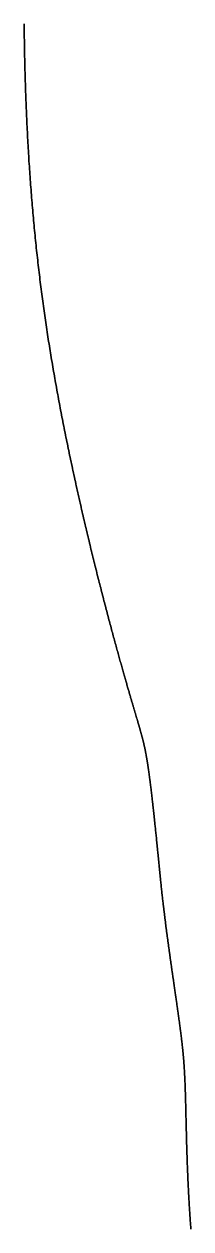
# Model space of a CAD drawing. Header units: inches. Extents: x 130170 to 284068, y 377793 to 804530.
# Drawn here: x 253683.7 to 253693.4, y 738060.6 to 738131.1 of the extents above; entities that cross this region are included whole.
import ezdxf

# ---------------------------------------------------------------- set-up
doc = ezdxf.new("R2010")
doc.units = ezdxf.units.IN
doc.header["$MEASUREMENT"] = 0
doc.layers.add('muni_il', color=7, linetype='Continuous')

msp = doc.modelspace()

# ---------------------------------------------------------------- linework, layer by layer
at = {"layer": 'muni_il'}
for points in [[(253683.668, 738131.155), (253683.67, 738130.996), (253683.672, 738130.836), (253683.674, 738130.676), (253683.676, 738130.516), (253683.679, 738130.356), (253683.681, 738130.196), (253683.684, 738130.036), (253683.687, 738129.876), (253683.69, 738129.716), (253683.693, 738129.556), (253683.696, 738129.397), (253683.699, 738129.237), (253683.703, 738129.077), (253683.707, 738128.918), (253683.711, 738128.758), (253683.714, 738128.599), (253683.719, 738128.439), (253683.723, 738128.28), (253683.727, 738128.121), (253683.732, 738127.962), (253683.737, 738127.803), (253683.742, 738127.644), (253683.747, 738127.485), (253683.752, 738127.326), (253683.757, 738127.168), (253683.763, 738127.01), (253683.768, 738126.851), (253683.774, 738126.693), (253683.78, 738126.535), (253683.786, 738126.377), (253683.793, 738126.22), (253683.799, 738126.062), (253683.806, 738125.905), (253683.812, 738125.748), (253683.819, 738125.591), (253683.827, 738125.434), (253683.834, 738125.278), (253683.841, 738125.121), (253683.849, 738124.965), (253683.857, 738124.809), (253683.865, 738124.653), (253683.873, 738124.498), (253683.881, 738124.342), (253683.889, 738124.187), (253683.898, 738124.033), (253683.907, 738123.878), (253683.916, 738123.723), (253683.925, 738123.569), (253683.934, 738123.415), (253683.944, 738123.261), (253683.953, 738123.108), (253683.963, 738122.955), (253683.973, 738122.802), (253683.983, 738122.649), (253683.993, 738122.496), (253684.004, 738122.344), (253684.015, 738122.192), (253684.025, 738122.04), (253684.036, 738121.888), (253684.047, 738121.737), (253684.059, 738121.586), (253684.07, 738121.435), (253684.082, 738121.285), (253684.094, 738121.135), (253684.106, 738120.985), (253684.118, 738120.835), (253684.13, 738120.685), (253684.143, 738120.536), (253684.155, 738120.387), (253684.168, 738120.238), (253684.181, 738120.09), (253684.194, 738119.942), (253684.208, 738119.794), (253684.221, 738119.646), (253684.235, 738119.499), (253684.249, 738119.352), (253684.263, 738119.205), (253684.277, 738119.058), (253684.291, 738118.912), (253684.306, 738118.766), (253684.32, 738118.62), (253684.335, 738118.475), (253684.35, 738118.329), (253684.365, 738118.184), (253684.381, 738118.039), (253684.396, 738117.895), (253684.412, 738117.751), (253684.428, 738117.606), (253684.444, 738117.463), (253684.46, 738117.319), (253684.476, 738117.176), (253684.493, 738117.033), (253684.509, 738116.89), (253684.526, 738116.747), (253684.543, 738116.605), (253684.56, 738116.463), (253684.577, 738116.321), (253684.595, 738116.179), (253684.612, 738116.038), (253684.63, 738115.897), (253684.648, 738115.756), (253684.666, 738115.615), (253684.684, 738115.474), (253684.703, 738115.334), (253684.721, 738115.194), (253684.74, 738115.054), (253684.759, 738114.914), (253684.778, 738114.775), (253684.797, 738114.636), (253684.816, 738114.497), (253684.835, 738114.358), (253684.855, 738114.219), (253684.875, 738114.08), (253684.895, 738113.942), (253684.915, 738113.804), (253684.935, 738113.666), (253684.955, 738113.528), (253684.976, 738113.391), (253684.996, 738113.253), (253685.017, 738113.116), (253685.038, 738112.979), (253685.059, 738112.842), (253685.08, 738112.705), (253685.102, 738112.569), (253685.123, 738112.432), (253685.145, 738112.296), (253685.167, 738112.16), (253685.189, 738112.024), (253685.211, 738111.888), (253685.233, 738111.753), (253685.255, 738111.617), (253685.277, 738111.482), (253685.3, 738111.346), (253685.323, 738111.211), (253685.346, 738111.076), (253685.369, 738110.942), (253685.392, 738110.807), (253685.415, 738110.672), (253685.439, 738110.538), (253685.462, 738110.404), (253685.486, 738110.27), (253685.509, 738110.136), (253685.533, 738110.002), (253685.557, 738109.868), (253685.582, 738109.734), (253685.606, 738109.601), (253685.63, 738109.467), (253685.655, 738109.334), (253685.679, 738109.201), (253685.704, 738109.068), (253685.729, 738108.935), (253685.754, 738108.802), (253685.779, 738108.67), (253685.804, 738108.537), (253685.829, 738108.405), (253685.855, 738108.272), (253685.88, 738108.14), (253685.906, 738108.008), (253685.932, 738107.876), (253685.958, 738107.744), (253685.984, 738107.613), (253686.01, 738107.481), (253686.036, 738107.35), (253686.062, 738107.218), (253686.089, 738107.087), (253686.115, 738106.956), (253686.142, 738106.825), (253686.168, 738106.694), (253686.195, 738106.564), (253686.222, 738106.433), (253686.249, 738106.303), (253686.276, 738106.172), (253686.303, 738106.042), (253686.33, 738105.912), (253686.357, 738105.783), (253686.385, 738105.653), (253686.412, 738105.524), (253686.44, 738105.394), (253686.467, 738105.265), (253686.495, 738105.136), (253686.523, 738105.007), (253686.55, 738104.879), (253686.578, 738104.75), (253686.606, 738104.622), (253686.634, 738104.494), (253686.662, 738104.366), (253686.69, 738104.239), (253686.718, 738104.111), (253686.747, 738103.984), (253686.775, 738103.857), (253686.803, 738103.73), (253686.832, 738103.603), (253686.86, 738103.477), (253686.888, 738103.351), (253686.917, 738103.225), (253686.945, 738103.1), (253686.974, 738102.974), (253687.002, 738102.849), (253687.031, 738102.724), (253687.06, 738102.6), (253687.088, 738102.475), (253687.117, 738102.351), (253687.146, 738102.227), (253687.175, 738102.104), (253687.203, 738101.981), (253687.232, 738101.858), (253687.261, 738101.736), (253687.29, 738101.614), (253687.318, 738101.492), (253687.347, 738101.37), (253687.376, 738101.249), (253687.405, 738101.128), (253687.434, 738101.008), (253687.462, 738100.888), (253687.491, 738100.768), (253687.52, 738100.649), (253687.548, 738100.53), (253687.577, 738100.411), (253687.606, 738100.293), (253687.634, 738100.176), (253687.663, 738100.058), (253687.692, 738099.941), (253687.72, 738099.825), (253687.749, 738099.709), (253687.777, 738099.594), (253687.806, 738099.478), (253687.834, 738099.364), (253687.863, 738099.25), (253687.891, 738099.136), (253687.919, 738099.023), (253687.947, 738098.91), (253687.976, 738098.798), (253688.004, 738098.687), (253688.032, 738098.576), (253688.06, 738098.465), (253688.088, 738098.355), (253688.115, 738098.246), (253688.143, 738098.137), (253688.171, 738098.028), (253688.198, 738097.921), (253688.226, 738097.813), (253688.253, 738097.707), (253688.281, 738097.601), (253688.308, 738097.495), (253688.335, 738097.391), (253688.362, 738097.286), (253688.389, 738097.183), (253688.416, 738097.08), (253688.442, 738096.978), (253688.469, 738096.876), (253688.495, 738096.775), (253688.522, 738096.674), (253688.548, 738096.575), (253688.574, 738096.476), (253688.6, 738096.377), (253688.626, 738096.28), (253688.652, 738096.182), (253688.677, 738096.086), (253688.703, 738095.991), (253688.728, 738095.896), (253688.753, 738095.801), (253688.779, 738095.708), (253688.804, 738095.615), (253688.828, 738095.523), (253688.853, 738095.431), (253688.878, 738095.341), (253688.902, 738095.251), (253688.926, 738095.162), (253688.95, 738095.073), (253688.974, 738094.986), (253688.998, 738094.899), (253689.021, 738094.813), (253689.045, 738094.727), (253689.068, 738094.642), (253689.091, 738094.558), (253689.114, 738094.475), (253689.137, 738094.393), (253689.159, 738094.311), (253689.182, 738094.23), (253689.204, 738094.15), (253689.226, 738094.071), (253689.248, 738093.993), (253689.27, 738093.915), (253689.291, 738093.838), (253689.312, 738093.762), (253689.333, 738093.686), (253689.355, 738093.612), (253689.375, 738093.538), (253689.396, 738093.465), (253689.416, 738093.392), (253689.437, 738093.321), (253689.457, 738093.25), (253689.476, 738093.18), (253689.496, 738093.111), (253689.515, 738093.043), (253689.535, 738092.975), (253689.554, 738092.908), (253689.573, 738092.842), (253689.591, 738092.777), (253689.61, 738092.712), (253689.628, 738092.648), (253689.646, 738092.585), (253689.664, 738092.523), (253689.682, 738092.462), (253689.7, 738092.401), (253689.717, 738092.341), (253689.734, 738092.282), (253689.751, 738092.223), (253689.768, 738092.165), (253689.784, 738092.108), (253689.801, 738092.052), (253689.817, 738091.997), (253689.833, 738091.942), (253689.849, 738091.888), (253689.864, 738091.834), (253689.88, 738091.782), (253689.895, 738091.729), (253689.91, 738091.678), (253689.925, 738091.628), (253689.939, 738091.578), (253689.954, 738091.528), (253689.968, 738091.48), (253689.982, 738091.432), (253689.996, 738091.385), (253690.01, 738091.338), (253690.023, 738091.292), (253690.037, 738091.247), (253690.05, 738091.202), (253690.063, 738091.158), (253690.076, 738091.115), (253690.088, 738091.072), (253690.101, 738091.03), (253690.113, 738090.989), (253690.125, 738090.947), (253690.137, 738090.907), (253690.149, 738090.867), (253690.16, 738090.828), (253690.172, 738090.79), (253690.183, 738090.751), (253690.194, 738090.714), (253690.205, 738090.677), (253690.216, 738090.64), (253690.226, 738090.604), (253690.237, 738090.569), (253690.247, 738090.534), (253690.257, 738090.5), (253690.267, 738090.466), (253690.277, 738090.432), (253690.287, 738090.399), (253690.296, 738090.367), (253690.306, 738090.335), (253690.315, 738090.303), (253690.324, 738090.272), (253690.333, 738090.241), (253690.342, 738090.211), (253690.351, 738090.181), (253690.359, 738090.152), (253690.368, 738090.123), (253690.376, 738090.094), (253690.384, 738090.066), (253690.392, 738090.038), (253690.4, 738090.011), (253690.408, 738089.983), (253690.416, 738089.957), (253690.423, 738089.93), (253690.431, 738089.904), (253690.438, 738089.878), (253690.445, 738089.853), (253690.453, 738089.828), (253690.46, 738089.803), (253690.467, 738089.778), (253690.473, 738089.754), (253690.48, 738089.73), (253690.487, 738089.706), (253690.493, 738089.683), (253690.5, 738089.66), (253690.506, 738089.637), (253690.512, 738089.614), (253690.518, 738089.592), (253690.524, 738089.57), (253690.53, 738089.548), (253690.536, 738089.526), (253690.542, 738089.504), (253690.548, 738089.483), (253690.554, 738089.462), (253690.559, 738089.441), (253690.565, 738089.42), (253690.57, 738089.399), (253690.575, 738089.379), (253690.581, 738089.359), (253690.586, 738089.339), (253690.591, 738089.319), (253690.596, 738089.299), (253690.601, 738089.279), (253690.606, 738089.26), (253690.611, 738089.24), (253690.616, 738089.221), (253690.621, 738089.201), (253690.626, 738089.182), (253690.63, 738089.163), (253690.635, 738089.144), (253690.639, 738089.125), (253690.644, 738089.107), (253690.649, 738089.088), (253690.653, 738089.069), (253690.657, 738089.051), (253690.662, 738089.032), (253690.666, 738089.014), (253690.67, 738088.995), (253690.675, 738088.977), (253690.679, 738088.958), (253690.683, 738088.94), (253690.687, 738088.922), (253690.691, 738088.904), (253690.695, 738088.885), (253690.699, 738088.867), (253690.704, 738088.849), (253690.707, 738088.83), (253690.711, 738088.812), (253690.715, 738088.794), (253690.719, 738088.776), (253690.723, 738088.757), (253690.727, 738088.739), (253690.731, 738088.721), (253690.735, 738088.702), (253690.739, 738088.684), (253690.742, 738088.666), (253690.746, 738088.647), (253690.75, 738088.629), (253690.754, 738088.61), (253690.757, 738088.591), (253690.761, 738088.573), (253690.765, 738088.554), (253690.768, 738088.535), (253690.772, 738088.516), (253690.776, 738088.497), (253690.779, 738088.478), (253690.783, 738088.459), (253690.787, 738088.44), (253690.79, 738088.421), (253690.794, 738088.401), (253690.798, 738088.382), (253690.801, 738088.362), (253690.805, 738088.342), (253690.808, 738088.323), (253690.812, 738088.303), (253690.815, 738088.283), (253690.819, 738088.262), (253690.823, 738088.242), (253690.826, 738088.222), (253690.83, 738088.201), (253690.833, 738088.18), (253690.837, 738088.159), (253690.841, 738088.139), (253690.844, 738088.117), (253690.848, 738088.096), (253690.851, 738088.075), (253690.855, 738088.053), (253690.858, 738088.031), (253690.862, 738088.009), (253690.866, 738087.987), (253690.869, 738087.965), (253690.873, 738087.942), (253690.876, 738087.92), (253690.88, 738087.897), (253690.884, 738087.874), (253690.887, 738087.851), (253690.891, 738087.827), (253690.895, 738087.804), (253690.898, 738087.78), (253690.902, 738087.756), (253690.906, 738087.731), (253690.909, 738087.707), (253690.913, 738087.682), (253690.917, 738087.657), (253690.921, 738087.632), (253690.924, 738087.607), (253690.928, 738087.581), (253690.932, 738087.555), (253690.936, 738087.529), (253690.939, 738087.502), (253690.943, 738087.476), (253690.947, 738087.449), (253690.951, 738087.421), (253690.955, 738087.394), (253690.959, 738087.366), (253690.963, 738087.338), (253690.967, 738087.31), (253690.971, 738087.281), (253690.975, 738087.252), (253690.979, 738087.223), (253690.982, 738087.193), (253690.987, 738087.163), (253690.991, 738087.133), (253690.995, 738087.103), (253690.999, 738087.072), (253691.003, 738087.04), (253691.007, 738087.009), (253691.011, 738086.977), (253691.015, 738086.945), (253691.02, 738086.912), (253691.024, 738086.879), (253691.028, 738086.846), (253691.033, 738086.812), (253691.037, 738086.778), (253691.041, 738086.743), (253691.046, 738086.708), (253691.05, 738086.673), (253691.054, 738086.637), (253691.059, 738086.601), (253691.064, 738086.564), (253691.068, 738086.527), (253691.073, 738086.49), (253691.077, 738086.452), (253691.082, 738086.413), (253691.087, 738086.374), (253691.092, 738086.335), (253691.096, 738086.295), (253691.101, 738086.255), (253691.106, 738086.214), (253691.111, 738086.173), (253691.116, 738086.131), (253691.121, 738086.088), (253691.126, 738086.045), (253691.131, 738086.002), (253691.136, 738085.958), (253691.141, 738085.913), (253691.147, 738085.868), (253691.152, 738085.822), (253691.157, 738085.775), (253691.162, 738085.728), (253691.168, 738085.68), (253691.173, 738085.632), (253691.179, 738085.583), (253691.185, 738085.533), (253691.19, 738085.483), (253691.196, 738085.432), (253691.202, 738085.38), (253691.208, 738085.327), (253691.214, 738085.274), (253691.22, 738085.219), (253691.226, 738085.164), (253691.232, 738085.109), (253691.238, 738085.052), (253691.244, 738084.994), (253691.251, 738084.936), (253691.257, 738084.876), (253691.264, 738084.816), (253691.27, 738084.755), (253691.277, 738084.693), (253691.284, 738084.629), (253691.29, 738084.565), (253691.297, 738084.499), (253691.304, 738084.433), (253691.312, 738084.365), (253691.319, 738084.296), (253691.326, 738084.226), (253691.334, 738084.154), (253691.341, 738084.081), (253691.349, 738084.007), (253691.357, 738083.931), (253691.365, 738083.854), (253691.373, 738083.775), (253691.381, 738083.695), (253691.39, 738083.612), (253691.398, 738083.529), (253691.407, 738083.443), (253691.416, 738083.355), (253691.425, 738083.266), (253691.434, 738083.174), (253691.444, 738083.08), (253691.454, 738082.984), (253691.464, 738082.885), (253691.474, 738082.784), (253691.484, 738082.68), (253691.617, 738081.275), (253691.636, 738081.103), (253691.645, 738081.02), (253691.654, 738080.938), (253691.662, 738080.858), (253691.671, 738080.779), (253691.679, 738080.701), (253691.688, 738080.625), (253691.696, 738080.55), (253691.704, 738080.476), (253691.712, 738080.403), (253691.72, 738080.331), (253691.728, 738080.26), (253691.736, 738080.19), (253691.744, 738080.121), (253691.752, 738080.052), (253691.76, 738079.984), (253691.767, 738079.917), (253691.775, 738079.851), (253691.782, 738079.785), (253691.79, 738079.72), (253691.798, 738079.656), (253691.805, 738079.591), (253691.813, 738079.528), (253691.82, 738079.464), (253691.827, 738079.402), (253691.835, 738079.339), (253691.842, 738079.277), (253691.85, 738079.215), (253691.857, 738079.153), (253691.865, 738079.092), (253691.872, 738079.031), (253691.88, 738078.97), (253691.887, 738078.91), (253691.895, 738078.849), (253691.902, 738078.789), (253691.91, 738078.729), (253691.917, 738078.669), (253691.925, 738078.61), (253691.932, 738078.55), (253691.94, 738078.491), (253691.947, 738078.432), (253691.955, 738078.373), (253691.962, 738078.314), (253691.97, 738078.255), (253691.978, 738078.196), (253691.985, 738078.137), (253691.993, 738078.079), (253692, 738078.021), (253692.008, 738077.962), (253692.016, 738077.904), (253692.023, 738077.846), (253692.031, 738077.788), (253692.039, 738077.73), (253692.046, 738077.673), (253692.054, 738077.615), (253692.062, 738077.558), (253692.07, 738077.501), (253692.077, 738077.443), (253692.085, 738077.386), (253692.093, 738077.33), (253692.1, 738077.273), (253692.108, 738077.216), (253692.116, 738077.16), (253692.123, 738077.103), (253692.131, 738077.047), (253692.139, 738076.991), (253692.147, 738076.935), (253692.154, 738076.88), (253692.162, 738076.824), (253692.17, 738076.769), (253692.177, 738076.714), (253692.185, 738076.659), (253692.193, 738076.604), (253692.2, 738076.55), (253692.208, 738076.495), (253692.215, 738076.441), (253692.223, 738076.387), (253692.23, 738076.333), (253692.238, 738076.28), (253692.246, 738076.226), (253692.253, 738076.173), (253692.26, 738076.12), (253692.268, 738076.067), (253692.275, 738076.015), (253692.283, 738075.962), (253692.29, 738075.91), (253692.298, 738075.858), (253692.305, 738075.807), (253692.312, 738075.755), (253692.32, 738075.704), (253692.327, 738075.653), (253692.334, 738075.602), (253692.341, 738075.552), (253692.349, 738075.502), (253692.356, 738075.452), (253692.363, 738075.402), (253692.37, 738075.352), (253692.377, 738075.303), (253692.384, 738075.254), (253692.391, 738075.205), (253692.398, 738075.156), (253692.405, 738075.108), (253692.412, 738075.06), (253692.419, 738075.012), (253692.426, 738074.964), (253692.433, 738074.917), (253692.439, 738074.87), (253692.446, 738074.823), (253692.453, 738074.776), (253692.46, 738074.73), (253692.466, 738074.684), (253692.473, 738074.637), (253692.479, 738074.592), (253692.486, 738074.546), (253692.492, 738074.501), (253692.499, 738074.456), (253692.505, 738074.412), (253692.512, 738074.367), (253692.518, 738074.323), (253692.525, 738074.279), (253692.531, 738074.235), (253692.537, 738074.192), (253692.543, 738074.148), (253692.55, 738074.105), (253692.556, 738074.062), (253692.562, 738074.02), (253692.568, 738073.977), (253692.574, 738073.935), (253692.58, 738073.894), (253692.586, 738073.852), (253692.592, 738073.811), (253692.598, 738073.769), (253692.604, 738073.729), (253692.609, 738073.688), (253692.615, 738073.647), (253692.621, 738073.607), (253692.627, 738073.567), (253692.632, 738073.528), (253692.638, 738073.488), (253692.643, 738073.449), (253692.649, 738073.41), (253692.654, 738073.371), (253692.66, 738073.332), (253692.665, 738073.294), (253692.671, 738073.256), (253692.676, 738073.218), (253692.681, 738073.18), (253692.686, 738073.142), (253692.692, 738073.105), (253692.697, 738073.068), (253692.702, 738073.031), (253692.707, 738072.995), (253692.712, 738072.958), (253692.717, 738072.922), (253692.722, 738072.886), (253692.727, 738072.85), (253692.732, 738072.814), (253692.737, 738072.779), (253692.742, 738072.744), (253692.746, 738072.709), (253692.751, 738072.674), (253692.756, 738072.639), (253692.76, 738072.605), (253692.765, 738072.571), (253692.769, 738072.537), (253692.774, 738072.503), (253692.778, 738072.469), (253692.783, 738072.436), (253692.787, 738072.403), (253692.792, 738072.37), (253692.796, 738072.337), (253692.8, 738072.304), (253692.805, 738072.271), (253692.809, 738072.239), (253692.813, 738072.207), (253692.817, 738072.175), (253692.821, 738072.143), (253692.825, 738072.111), (253692.829, 738072.08), (253692.833, 738072.048), (253692.837, 738072.017), (253692.841, 738071.986), (253692.845, 738071.955), (253692.849, 738071.924), (253692.852, 738071.894), (253692.856, 738071.863), (253692.86, 738071.833), (253692.864, 738071.803), (253692.867, 738071.773), (253692.871, 738071.743), (253692.874, 738071.713), (253692.878, 738071.683), (253692.881, 738071.654), (253692.885, 738071.625), (253692.888, 738071.595), (253692.891, 738071.566), (253692.895, 738071.537), (253692.898, 738071.508), (253692.901, 738071.479), (253692.905, 738071.451), (253692.908, 738071.422), (253692.911, 738071.393), (253692.914, 738071.365), (253692.917, 738071.337), (253692.92, 738071.308), (253692.923, 738071.28), (253692.926, 738071.252), (253692.929, 738071.224), (253692.932, 738071.196), (253692.935, 738071.169), (253692.938, 738071.141), (253692.941, 738071.113), (253692.943, 738071.086), (253692.946, 738071.058), (253692.949, 738071.031), (253692.951, 738071.003), (253692.954, 738070.976), (253692.957, 738070.948), (253692.959, 738070.921), (253692.962, 738070.894), (253692.964, 738070.867), (253692.967, 738070.84), (253692.969, 738070.813), (253692.972, 738070.785), (253692.974, 738070.758), (253692.977, 738070.731), (253692.979, 738070.704), (253692.981, 738070.677), (253692.984, 738070.65), (253692.986, 738070.624), (253692.988, 738070.597), (253692.99, 738070.57), (253692.993, 738070.543), (253692.995, 738070.516), (253692.997, 738070.489), (253692.999, 738070.462), (253693.001, 738070.435), (253693.003, 738070.408), (253693.005, 738070.381), (253693.007, 738070.354), (253693.009, 738070.328), (253693.011, 738070.3), (253693.013, 738070.274), (253693.015, 738070.247), (253693.017, 738070.219), (253693.019, 738070.192), (253693.021, 738070.165), (253693.022, 738070.138), (253693.024, 738070.111), (253693.026, 738070.084), (253693.028, 738070.057), (253693.03, 738070.029), (253693.031, 738070.002), (253693.033, 738069.975), (253693.035, 738069.947), (253693.036, 738069.92), (253693.038, 738069.892), (253693.04, 738069.864), (253693.041, 738069.837), (253693.043, 738069.809), (253693.044, 738069.781), (253693.046, 738069.753), (253693.047, 738069.725), (253693.049, 738069.697), (253693.05, 738069.669), (253693.052, 738069.641), (253693.053, 738069.613), (253693.055, 738069.585), (253693.056, 738069.556), (253693.058, 738069.528), (253693.059, 738069.499), (253693.06, 738069.47), (253693.062, 738069.442), (253693.063, 738069.413), (253693.064, 738069.384), (253693.066, 738069.355), (253693.067, 738069.326), (253693.068, 738069.297), (253693.07, 738069.267), (253693.071, 738069.238), (253693.072, 738069.208), (253693.073, 738069.179), (253693.074, 738069.149), (253693.076, 738069.119), (253693.077, 738069.089), (253693.078, 738069.059), (253693.079, 738069.029), (253693.08, 738068.998), (253693.082, 738068.968), (253693.083, 738068.937), (253693.084, 738068.907), (253693.085, 738068.876), (253693.086, 738068.845), (253693.087, 738068.814), (253693.088, 738068.783), (253693.089, 738068.751), (253693.09, 738068.72), (253693.091, 738068.688), (253693.092, 738068.657), (253693.093, 738068.625), (253693.094, 738068.593), (253693.095, 738068.561), (253693.096, 738068.529), (253693.097, 738068.496), (253693.098, 738068.464), (253693.099, 738068.431), (253693.1, 738068.398), (253693.101, 738068.365), (253693.102, 738068.332), (253693.103, 738068.299), (253693.104, 738068.265), (253693.105, 738068.231), (253693.106, 738068.198), (253693.107, 738068.164), (253693.108, 738068.13), (253693.109, 738068.096), (253693.109, 738068.061), (253693.11, 738068.027), (253693.111, 738067.992), (253693.112, 738067.957), (253693.113, 738067.922), (253693.114, 738067.887), (253693.115, 738067.851), (253693.116, 738067.816), (253693.116, 738067.78), (253693.117, 738067.744), (253693.118, 738067.708), (253693.119, 738067.672), (253693.12, 738067.635), (253693.121, 738067.598), (253693.122, 738067.561), (253693.123, 738067.524), (253693.124, 738067.487), (253693.124, 738067.45), (253693.125, 738067.412), (253693.126, 738067.374), (253693.127, 738067.336), (253693.128, 738067.298), (253693.129, 738067.26), (253693.13, 738067.221), (253693.13, 738067.182), (253693.131, 738067.143), (253693.132, 738067.104), (253693.133, 738067.065), (253693.134, 738067.025), (253693.135, 738066.985), (253693.136, 738066.945), (253693.137, 738066.905), (253693.138, 738066.864), (253693.139, 738066.823), (253693.14, 738066.782), (253693.141, 738066.741), (253693.142, 738066.7), (253693.143, 738066.658), (253693.144, 738066.616), (253693.144, 738066.574), (253693.145, 738066.532), (253693.146, 738066.489), (253693.147, 738066.446), (253693.148, 738066.403), (253693.15, 738066.36), (253693.151, 738066.316), (253693.152, 738066.272), (253693.153, 738066.228), (253693.154, 738066.183), (253693.155, 738066.139), (253693.156, 738066.094), (253693.157, 738066.048), (253693.158, 738066.003), (253693.16, 738065.957), (253693.161, 738065.911), (253693.162, 738065.865), (253693.163, 738065.818), (253693.164, 738065.771), (253693.166, 738065.724), (253693.167, 738065.677), (253693.168, 738065.629), (253693.17, 738065.581), (253693.171, 738065.532), (253693.172, 738065.484), (253693.174, 738065.435), (253693.175, 738065.385), (253693.177, 738065.336), (253693.178, 738065.286), (253693.18, 738065.236), (253693.181, 738065.185), (253693.183, 738065.134), (253693.185, 738065.083), (253693.186, 738065.031), (253693.188, 738064.979), (253693.19, 738064.927), (253693.191, 738064.875), (253693.193, 738064.822), (253693.195, 738064.769), (253693.197, 738064.715), (253693.199, 738064.661), (253693.201, 738064.607), (253693.202, 738064.552), (253693.204, 738064.497), (253693.207, 738064.442), (253693.209, 738064.386), (253693.211, 738064.33), (253693.213, 738064.273), (253693.215, 738064.217), (253693.217, 738064.159), (253693.22, 738064.102), (253693.222, 738064.044), (253693.224, 738063.985), (253693.227, 738063.927), (253693.229, 738063.867), (253693.232, 738063.808), (253693.234, 738063.748), (253693.237, 738063.688), (253693.24, 738063.627), (253693.242, 738063.566), (253693.245, 738063.504), (253693.248, 738063.442), (253693.251, 738063.38), (253693.254, 738063.317), (253693.257, 738063.254), (253693.26, 738063.19), (253693.263, 738063.126), (253693.266, 738063.062), (253693.269, 738062.997), (253693.273, 738062.932), (253693.276, 738062.866), (253693.279, 738062.8), (253693.283, 738062.733), (253693.287, 738062.666), (253693.29, 738062.598), (253693.294, 738062.531), (253693.298, 738062.462), (253693.301, 738062.393), (253693.305, 738062.324), (253693.309, 738062.254), (253693.313, 738062.184), (253693.317, 738062.114), (253693.322, 738062.043), (253693.326, 738061.971), (253693.33, 738061.899), (253693.335, 738061.827), (253693.339, 738061.754), (253693.344, 738061.681), (253693.348, 738061.607), (253693.353, 738061.532), (253693.358, 738061.458), (253693.363, 738061.383), (253693.368, 738061.307), (253693.373, 738061.231), (253693.378, 738061.154), (253693.383, 738061.077), (253693.389, 738061), (253693.394, 738060.922), (253693.4, 738060.843), (253693.405, 738060.764), (253693.411, 738060.685), (253693.417, 738060.605)], [(253693.417, 738060.605), (253693.411, 738060.685), (253693.405, 738060.764), (253693.4, 738060.843), (253693.394, 738060.922), (253693.389, 738061), (253693.383, 738061.077), (253693.378, 738061.154), (253693.373, 738061.231), (253693.368, 738061.307), (253693.363, 738061.383), (253693.358, 738061.458), (253693.353, 738061.532), (253693.348, 738061.607), (253693.344, 738061.681), (253693.339, 738061.754), (253693.335, 738061.827), (253693.33, 738061.899), (253693.326, 738061.971), (253693.322, 738062.043), (253693.317, 738062.114), (253693.313, 738062.184), (253693.309, 738062.254), (253693.305, 738062.324), (253693.301, 738062.393), (253693.298, 738062.462), (253693.294, 738062.531), (253693.29, 738062.598), (253693.287, 738062.666), (253693.283, 738062.733), (253693.279, 738062.8), (253693.276, 738062.866), (253693.273, 738062.932), (253693.269, 738062.997), (253693.266, 738063.062), (253693.263, 738063.126), (253693.26, 738063.19), (253693.257, 738063.254), (253693.254, 738063.317), (253693.251, 738063.38), (253693.248, 738063.442), (253693.245, 738063.504), (253693.242, 738063.566), (253693.24, 738063.627), (253693.237, 738063.688), (253693.234, 738063.748), (253693.232, 738063.808), (253693.229, 738063.867), (253693.227, 738063.927), (253693.224, 738063.985), (253693.222, 738064.044), (253693.22, 738064.102), (253693.217, 738064.159), (253693.215, 738064.217), (253693.213, 738064.273), (253693.211, 738064.33), (253693.209, 738064.386), (253693.207, 738064.442), (253693.204, 738064.497), (253693.202, 738064.552), (253693.201, 738064.607), (253693.199, 738064.661), (253693.197, 738064.715), (253693.195, 738064.769), (253693.193, 738064.822), (253693.191, 738064.875), (253693.19, 738064.927), (253693.188, 738064.979), (253693.186, 738065.031), (253693.185, 738065.083), (253693.183, 738065.134), (253693.181, 738065.185), (253693.18, 738065.236), (253693.178, 738065.286), (253693.177, 738065.336), (253693.175, 738065.385), (253693.174, 738065.435), (253693.172, 738065.484), (253693.171, 738065.532), (253693.17, 738065.581), (253693.168, 738065.629), (253693.167, 738065.677), (253693.166, 738065.724), (253693.164, 738065.771), (253693.163, 738065.818), (253693.162, 738065.865), (253693.161, 738065.911), (253693.16, 738065.957), (253693.158, 738066.003), (253693.157, 738066.048), (253693.156, 738066.094), (253693.155, 738066.139), (253693.154, 738066.183), (253693.153, 738066.228), (253693.152, 738066.272), (253693.151, 738066.316), (253693.15, 738066.36), (253693.148, 738066.403), (253693.147, 738066.446), (253693.146, 738066.489), (253693.145, 738066.532), (253693.144, 738066.574), (253693.144, 738066.616), (253693.143, 738066.658), (253693.142, 738066.7), (253693.141, 738066.741), (253693.14, 738066.782), (253693.139, 738066.823), (253693.138, 738066.864), (253693.137, 738066.905), (253693.136, 738066.945), (253693.135, 738066.985), (253693.134, 738067.025), (253693.133, 738067.065), (253693.132, 738067.104), (253693.131, 738067.143), (253693.13, 738067.182), (253693.13, 738067.221), (253693.129, 738067.26), (253693.128, 738067.298), (253693.127, 738067.336), (253693.126, 738067.374), (253693.125, 738067.412), (253693.124, 738067.45), (253693.124, 738067.487), (253693.123, 738067.524), (253693.122, 738067.561), (253693.121, 738067.598), (253693.12, 738067.635), (253693.119, 738067.672), (253693.118, 738067.708), (253693.117, 738067.744), (253693.116, 738067.78), (253693.116, 738067.816), (253693.115, 738067.851), (253693.114, 738067.887), (253693.113, 738067.922), (253693.112, 738067.957), (253693.111, 738067.992), (253693.11, 738068.027), (253693.109, 738068.061), (253693.109, 738068.096), (253693.108, 738068.13), (253693.107, 738068.164), (253693.106, 738068.198), (253693.105, 738068.231), (253693.104, 738068.265), (253693.103, 738068.299), (253693.102, 738068.332), (253693.101, 738068.365), (253693.1, 738068.398), (253693.099, 738068.431), (253693.098, 738068.464), (253693.097, 738068.496), (253693.096, 738068.529), (253693.095, 738068.561), (253693.094, 738068.593), (253693.093, 738068.625), (253693.092, 738068.657), (253693.091, 738068.688), (253693.09, 738068.72), (253693.089, 738068.751), (253693.088, 738068.783), (253693.087, 738068.814), (253693.086, 738068.845), (253693.085, 738068.876), (253693.084, 738068.907), (253693.083, 738068.937), (253693.082, 738068.968), (253693.08, 738068.998), (253693.079, 738069.029), (253693.078, 738069.059), (253693.077, 738069.089), (253693.076, 738069.119), (253693.074, 738069.149), (253693.073, 738069.179), (253693.072, 738069.208), (253693.071, 738069.238), (253693.07, 738069.267), (253693.068, 738069.297), (253693.067, 738069.326), (253693.066, 738069.355), (253693.064, 738069.384), (253693.063, 738069.413), (253693.062, 738069.442), (253693.06, 738069.47), (253693.059, 738069.499), (253693.058, 738069.528), (253693.056, 738069.556), (253693.055, 738069.585), (253693.053, 738069.613), (253693.052, 738069.641), (253693.05, 738069.669), (253693.049, 738069.697), (253693.047, 738069.725), (253693.046, 738069.753), (253693.044, 738069.781), (253693.043, 738069.809), (253693.041, 738069.837), (253693.04, 738069.864), (253693.038, 738069.892), (253693.036, 738069.92), (253693.035, 738069.947), (253693.033, 738069.975), (253693.031, 738070.002), (253693.03, 738070.029), (253693.028, 738070.057), (253693.026, 738070.084), (253693.024, 738070.111), (253693.022, 738070.138), (253693.021, 738070.165), (253693.019, 738070.192), (253693.017, 738070.219), (253693.015, 738070.247), (253693.013, 738070.274), (253693.011, 738070.3), (253693.009, 738070.328), (253693.007, 738070.354), (253693.005, 738070.381), (253693.003, 738070.408), (253693.001, 738070.435), (253692.999, 738070.462), (253692.997, 738070.489), (253692.995, 738070.516), (253692.993, 738070.543), (253692.99, 738070.57), (253692.988, 738070.597), (253692.986, 738070.624), (253692.984, 738070.65), (253692.981, 738070.677), (253692.979, 738070.704), (253692.977, 738070.731), (253692.974, 738070.758), (253692.972, 738070.785), (253692.969, 738070.813), (253692.967, 738070.84), (253692.964, 738070.867), (253692.962, 738070.894), (253692.959, 738070.921), (253692.957, 738070.948), (253692.954, 738070.976), (253692.951, 738071.003), (253692.949, 738071.031), (253692.946, 738071.058), (253692.943, 738071.086), (253692.941, 738071.113), (253692.938, 738071.141), (253692.935, 738071.169), (253692.932, 738071.196), (253692.929, 738071.224), (253692.926, 738071.252), (253692.923, 738071.28), (253692.92, 738071.308), (253692.917, 738071.337), (253692.914, 738071.365), (253692.911, 738071.393), (253692.908, 738071.422), (253692.905, 738071.451), (253692.901, 738071.479), (253692.898, 738071.508), (253692.895, 738071.537), (253692.891, 738071.566), (253692.888, 738071.595), (253692.885, 738071.625), (253692.881, 738071.654), (253692.878, 738071.683), (253692.874, 738071.713), (253692.871, 738071.743), (253692.867, 738071.773), (253692.864, 738071.803), (253692.86, 738071.833), (253692.856, 738071.863), (253692.852, 738071.894), (253692.849, 738071.924), (253692.845, 738071.955), (253692.841, 738071.986), (253692.837, 738072.017), (253692.833, 738072.048), (253692.829, 738072.08), (253692.825, 738072.111), (253692.821, 738072.143), (253692.817, 738072.175), (253692.813, 738072.207), (253692.809, 738072.239), (253692.805, 738072.271), (253692.8, 738072.304), (253692.796, 738072.337), (253692.792, 738072.37), (253692.787, 738072.403), (253692.783, 738072.436), (253692.778, 738072.469), (253692.774, 738072.503), (253692.769, 738072.537), (253692.765, 738072.571), (253692.76, 738072.605), (253692.756, 738072.639), (253692.751, 738072.674), (253692.746, 738072.709), (253692.742, 738072.744), (253692.737, 738072.779), (253692.732, 738072.814), (253692.727, 738072.85), (253692.722, 738072.886), (253692.717, 738072.922), (253692.712, 738072.958), (253692.707, 738072.995), (253692.702, 738073.031), (253692.697, 738073.068), (253692.692, 738073.105), (253692.686, 738073.142), (253692.681, 738073.18), (253692.676, 738073.218), (253692.671, 738073.256), (253692.665, 738073.294), (253692.66, 738073.332), (253692.654, 738073.371), (253692.649, 738073.41), (253692.643, 738073.449), (253692.638, 738073.488), (253692.632, 738073.528), (253692.627, 738073.567), (253692.621, 738073.607), (253692.615, 738073.647), (253692.609, 738073.688), (253692.604, 738073.729), (253692.598, 738073.769), (253692.592, 738073.811), (253692.586, 738073.852), (253692.58, 738073.894), (253692.574, 738073.935), (253692.568, 738073.977), (253692.562, 738074.02), (253692.556, 738074.062), (253692.55, 738074.105), (253692.543, 738074.148), (253692.537, 738074.192), (253692.531, 738074.235), (253692.525, 738074.279), (253692.518, 738074.323), (253692.512, 738074.367), (253692.505, 738074.412), (253692.499, 738074.456), (253692.492, 738074.501), (253692.486, 738074.546), (253692.479, 738074.592), (253692.473, 738074.637), (253692.466, 738074.684), (253692.46, 738074.73), (253692.453, 738074.776), (253692.446, 738074.823), (253692.439, 738074.87), (253692.433, 738074.917), (253692.426, 738074.964), (253692.419, 738075.012), (253692.412, 738075.06), (253692.405, 738075.108), (253692.398, 738075.156), (253692.391, 738075.205), (253692.384, 738075.254), (253692.377, 738075.303), (253692.37, 738075.352), (253692.363, 738075.402), (253692.356, 738075.452), (253692.349, 738075.502), (253692.341, 738075.552), (253692.334, 738075.602), (253692.327, 738075.653), (253692.32, 738075.704), (253692.312, 738075.755), (253692.305, 738075.807), (253692.298, 738075.858), (253692.29, 738075.91), (253692.283, 738075.962), (253692.275, 738076.015), (253692.268, 738076.067), (253692.26, 738076.12), (253692.253, 738076.173), (253692.246, 738076.226), (253692.238, 738076.28), (253692.23, 738076.333), (253692.223, 738076.387), (253692.215, 738076.441), (253692.208, 738076.495), (253692.2, 738076.55), (253692.193, 738076.604), (253692.185, 738076.659), (253692.177, 738076.714), (253692.17, 738076.769), (253692.162, 738076.824), (253692.154, 738076.88), (253692.147, 738076.935), (253692.139, 738076.991), (253692.131, 738077.047), (253692.123, 738077.103), (253692.116, 738077.16), (253692.108, 738077.216), (253692.1, 738077.273), (253692.093, 738077.33), (253692.085, 738077.386), (253692.077, 738077.443), (253692.07, 738077.501), (253692.062, 738077.558), (253692.054, 738077.615), (253692.046, 738077.673), (253692.039, 738077.73), (253692.031, 738077.788), (253692.023, 738077.846), (253692.016, 738077.904), (253692.008, 738077.962), (253692, 738078.021), (253691.993, 738078.079), (253691.985, 738078.137), (253691.978, 738078.196), (253691.97, 738078.255), (253691.962, 738078.314), (253691.955, 738078.373), (253691.947, 738078.432), (253691.94, 738078.491), (253691.932, 738078.55), (253691.925, 738078.61), (253691.917, 738078.669), (253691.91, 738078.729), (253691.902, 738078.789), (253691.895, 738078.849), (253691.887, 738078.91), (253691.88, 738078.97), (253691.872, 738079.031), (253691.865, 738079.092), (253691.857, 738079.153), (253691.85, 738079.215), (253691.842, 738079.277), (253691.835, 738079.339), (253691.827, 738079.402), (253691.82, 738079.464), (253691.813, 738079.528), (253691.805, 738079.591), (253691.798, 738079.656), (253691.79, 738079.72), (253691.782, 738079.785), (253691.775, 738079.851), (253691.767, 738079.917), (253691.76, 738079.984), (253691.752, 738080.052), (253691.744, 738080.121), (253691.736, 738080.19), (253691.728, 738080.26), (253691.72, 738080.331), (253691.712, 738080.403), (253691.704, 738080.476), (253691.696, 738080.55), (253691.688, 738080.625), (253691.679, 738080.701), (253691.671, 738080.779), (253691.662, 738080.858), (253691.654, 738080.938), (253691.645, 738081.02), (253691.636, 738081.103), (253691.617, 738081.275), (253691.484, 738082.68), (253691.474, 738082.784), (253691.464, 738082.885), (253691.454, 738082.984), (253691.444, 738083.08), (253691.434, 738083.174), (253691.425, 738083.266), (253691.416, 738083.355), (253691.407, 738083.443), (253691.398, 738083.529), (253691.39, 738083.612), (253691.381, 738083.695), (253691.373, 738083.775), (253691.365, 738083.854), (253691.357, 738083.931), (253691.349, 738084.007), (253691.341, 738084.081), (253691.334, 738084.154), (253691.326, 738084.226), (253691.319, 738084.296), (253691.312, 738084.365), (253691.304, 738084.433), (253691.297, 738084.499), (253691.29, 738084.565), (253691.284, 738084.629), (253691.277, 738084.693), (253691.27, 738084.755), (253691.264, 738084.816), (253691.257, 738084.876), (253691.251, 738084.936), (253691.244, 738084.994), (253691.238, 738085.052), (253691.232, 738085.109), (253691.226, 738085.164), (253691.22, 738085.219), (253691.214, 738085.274), (253691.208, 738085.327), (253691.202, 738085.38), (253691.196, 738085.432), (253691.19, 738085.483), (253691.185, 738085.533), (253691.179, 738085.583), (253691.173, 738085.632), (253691.168, 738085.68), (253691.162, 738085.728), (253691.157, 738085.775), (253691.152, 738085.822), (253691.147, 738085.868), (253691.141, 738085.913), (253691.136, 738085.958), (253691.131, 738086.002), (253691.126, 738086.045), (253691.121, 738086.088), (253691.116, 738086.131), (253691.111, 738086.173), (253691.106, 738086.214), (253691.101, 738086.255), (253691.096, 738086.295), (253691.092, 738086.335), (253691.087, 738086.374), (253691.082, 738086.413), (253691.077, 738086.452), (253691.073, 738086.49), (253691.068, 738086.527), (253691.064, 738086.564), (253691.059, 738086.601), (253691.054, 738086.637), (253691.05, 738086.673), (253691.046, 738086.708), (253691.041, 738086.743), (253691.037, 738086.778), (253691.033, 738086.812), (253691.028, 738086.846), (253691.024, 738086.879), (253691.02, 738086.912), (253691.015, 738086.945), (253691.011, 738086.977), (253691.007, 738087.009), (253691.003, 738087.04), (253690.999, 738087.072), (253690.995, 738087.103), (253690.991, 738087.133), (253690.987, 738087.163), (253690.982, 738087.193), (253690.979, 738087.223), (253690.975, 738087.252), (253690.971, 738087.281), (253690.967, 738087.31), (253690.963, 738087.338), (253690.959, 738087.366), (253690.955, 738087.394), (253690.951, 738087.421), (253690.947, 738087.449), (253690.943, 738087.476), (253690.939, 738087.502), (253690.936, 738087.529), (253690.932, 738087.555), (253690.928, 738087.581), (253690.924, 738087.607), (253690.921, 738087.632), (253690.917, 738087.657), (253690.913, 738087.682), (253690.909, 738087.707), (253690.906, 738087.731), (253690.902, 738087.756), (253690.898, 738087.78), (253690.895, 738087.804), (253690.891, 738087.827), (253690.887, 738087.851), (253690.884, 738087.874), (253690.88, 738087.897), (253690.876, 738087.92), (253690.873, 738087.942), (253690.869, 738087.965), (253690.866, 738087.987), (253690.862, 738088.009), (253690.858, 738088.031), (253690.855, 738088.053), (253690.851, 738088.075), (253690.848, 738088.096), (253690.844, 738088.117), (253690.841, 738088.139), (253690.837, 738088.159), (253690.833, 738088.18), (253690.83, 738088.201), (253690.826, 738088.222), (253690.823, 738088.242), (253690.819, 738088.262), (253690.815, 738088.283), (253690.812, 738088.303), (253690.808, 738088.323), (253690.805, 738088.342), (253690.801, 738088.362), (253690.798, 738088.382), (253690.794, 738088.401), (253690.79, 738088.421), (253690.787, 738088.44), (253690.783, 738088.459), (253690.779, 738088.478), (253690.776, 738088.497), (253690.772, 738088.516), (253690.768, 738088.535), (253690.765, 738088.554), (253690.761, 738088.573), (253690.757, 738088.591), (253690.754, 738088.61), (253690.75, 738088.629), (253690.746, 738088.647), (253690.742, 738088.666), (253690.739, 738088.684), (253690.735, 738088.702), (253690.731, 738088.721), (253690.727, 738088.739), (253690.723, 738088.757), (253690.719, 738088.776), (253690.715, 738088.794), (253690.711, 738088.812), (253690.707, 738088.83), (253690.704, 738088.849), (253690.699, 738088.867), (253690.695, 738088.885), (253690.691, 738088.904), (253690.687, 738088.922), (253690.683, 738088.94), (253690.679, 738088.958), (253690.675, 738088.977), (253690.67, 738088.995), (253690.666, 738089.014), (253690.662, 738089.032), (253690.657, 738089.051), (253690.653, 738089.069), (253690.649, 738089.088), (253690.644, 738089.107), (253690.639, 738089.125), (253690.635, 738089.144), (253690.63, 738089.163), (253690.626, 738089.182), (253690.621, 738089.201), (253690.616, 738089.221), (253690.611, 738089.24), (253690.606, 738089.26), (253690.601, 738089.279), (253690.596, 738089.299), (253690.591, 738089.319), (253690.586, 738089.339), (253690.581, 738089.359), (253690.575, 738089.379), (253690.57, 738089.399), (253690.565, 738089.42), (253690.559, 738089.441), (253690.554, 738089.462), (253690.548, 738089.483), (253690.542, 738089.504), (253690.536, 738089.526), (253690.53, 738089.548), (253690.524, 738089.57), (253690.518, 738089.592), (253690.512, 738089.614), (253690.506, 738089.637), (253690.5, 738089.66), (253690.493, 738089.683), (253690.487, 738089.706), (253690.48, 738089.73), (253690.473, 738089.754), (253690.467, 738089.778), (253690.46, 738089.803), (253690.453, 738089.828), (253690.445, 738089.853), (253690.438, 738089.878), (253690.431, 738089.904), (253690.423, 738089.93), (253690.416, 738089.957), (253690.408, 738089.983), (253690.4, 738090.011), (253690.392, 738090.038), (253690.384, 738090.066), (253690.376, 738090.094), (253690.368, 738090.123), (253690.359, 738090.152), (253690.351, 738090.181), (253690.342, 738090.211), (253690.333, 738090.241), (253690.324, 738090.272), (253690.315, 738090.303), (253690.306, 738090.335), (253690.296, 738090.367), (253690.287, 738090.399), (253690.277, 738090.432), (253690.267, 738090.466), (253690.257, 738090.5), (253690.247, 738090.534), (253690.237, 738090.569), (253690.226, 738090.604), (253690.216, 738090.64), (253690.205, 738090.677), (253690.194, 738090.714), (253690.183, 738090.751), (253690.172, 738090.79), (253690.16, 738090.828), (253690.149, 738090.867), (253690.137, 738090.907), (253690.125, 738090.947), (253690.113, 738090.989), (253690.101, 738091.03), (253690.088, 738091.072), (253690.076, 738091.115), (253690.063, 738091.158), (253690.05, 738091.202), (253690.037, 738091.247), (253690.023, 738091.292), (253690.01, 738091.338), (253689.996, 738091.385), (253689.982, 738091.432), (253689.968, 738091.48), (253689.954, 738091.528), (253689.939, 738091.578), (253689.925, 738091.628), (253689.91, 738091.678), (253689.895, 738091.729), (253689.88, 738091.782), (253689.864, 738091.834), (253689.849, 738091.888), (253689.833, 738091.942), (253689.817, 738091.997), (253689.801, 738092.052), (253689.784, 738092.108), (253689.768, 738092.165), (253689.751, 738092.223), (253689.734, 738092.282), (253689.717, 738092.341), (253689.7, 738092.401), (253689.682, 738092.462), (253689.664, 738092.523), (253689.646, 738092.585), (253689.628, 738092.648), (253689.61, 738092.712), (253689.591, 738092.777), (253689.573, 738092.842), (253689.554, 738092.908), (253689.535, 738092.975), (253689.515, 738093.043), (253689.496, 738093.111), (253689.476, 738093.18), (253689.457, 738093.25), (253689.437, 738093.321), (253689.416, 738093.392), (253689.396, 738093.465), (253689.375, 738093.538), (253689.355, 738093.612), (253689.333, 738093.686), (253689.312, 738093.762), (253689.291, 738093.838), (253689.27, 738093.915), (253689.248, 738093.993), (253689.226, 738094.071), (253689.204, 738094.15), (253689.182, 738094.23), (253689.159, 738094.311), (253689.137, 738094.393), (253689.114, 738094.475), (253689.091, 738094.558), (253689.068, 738094.642), (253689.045, 738094.727), (253689.021, 738094.813), (253688.998, 738094.899), (253688.974, 738094.986), (253688.95, 738095.073), (253688.926, 738095.162), (253688.902, 738095.251), (253688.878, 738095.341), (253688.853, 738095.431), (253688.828, 738095.523), (253688.804, 738095.615), (253688.779, 738095.708), (253688.753, 738095.801), (253688.728, 738095.896), (253688.703, 738095.991), (253688.677, 738096.086), (253688.652, 738096.182), (253688.626, 738096.28), (253688.6, 738096.377), (253688.574, 738096.476), (253688.548, 738096.575), (253688.522, 738096.674), (253688.495, 738096.775), (253688.469, 738096.876), (253688.442, 738096.978), (253688.416, 738097.08), (253688.389, 738097.183), (253688.362, 738097.286), (253688.335, 738097.391), (253688.308, 738097.495), (253688.281, 738097.601), (253688.253, 738097.707), (253688.226, 738097.813), (253688.198, 738097.921), (253688.171, 738098.028), (253688.143, 738098.137), (253688.115, 738098.246), (253688.088, 738098.355), (253688.06, 738098.465), (253688.032, 738098.576), (253688.004, 738098.687), (253687.976, 738098.798), (253687.947, 738098.91), (253687.919, 738099.023), (253687.891, 738099.136), (253687.863, 738099.25), (253687.834, 738099.364), (253687.806, 738099.478), (253687.777, 738099.594), (253687.749, 738099.709), (253687.72, 738099.825), (253687.692, 738099.941), (253687.663, 738100.058), (253687.634, 738100.176), (253687.606, 738100.293), (253687.577, 738100.411), (253687.548, 738100.53), (253687.52, 738100.649), (253687.491, 738100.768), (253687.462, 738100.888), (253687.434, 738101.008), (253687.405, 738101.128), (253687.376, 738101.249), (253687.347, 738101.37), (253687.318, 738101.492), (253687.29, 738101.614), (253687.261, 738101.736), (253687.232, 738101.858), (253687.203, 738101.981), (253687.175, 738102.104), (253687.146, 738102.227), (253687.117, 738102.351), (253687.088, 738102.475), (253687.06, 738102.6), (253687.031, 738102.724), (253687.002, 738102.849), (253686.974, 738102.974), (253686.945, 738103.1), (253686.917, 738103.225), (253686.888, 738103.351), (253686.86, 738103.477), (253686.832, 738103.603), (253686.803, 738103.73), (253686.775, 738103.857), (253686.747, 738103.984), (253686.718, 738104.111), (253686.69, 738104.239), (253686.662, 738104.366), (253686.634, 738104.494), (253686.606, 738104.622), (253686.578, 738104.75), (253686.55, 738104.879), (253686.523, 738105.007), (253686.495, 738105.136), (253686.467, 738105.265), (253686.44, 738105.394), (253686.412, 738105.524), (253686.385, 738105.653), (253686.357, 738105.783), (253686.33, 738105.912), (253686.303, 738106.042), (253686.276, 738106.172), (253686.249, 738106.303), (253686.222, 738106.433), (253686.195, 738106.564), (253686.168, 738106.694), (253686.142, 738106.825), (253686.115, 738106.956), (253686.089, 738107.087), (253686.062, 738107.218), (253686.036, 738107.35), (253686.01, 738107.481), (253685.984, 738107.613), (253685.958, 738107.744), (253685.932, 738107.876), (253685.906, 738108.008), (253685.88, 738108.14), (253685.855, 738108.272), (253685.829, 738108.405), (253685.804, 738108.537), (253685.779, 738108.67), (253685.754, 738108.802), (253685.729, 738108.935), (253685.704, 738109.068), (253685.679, 738109.201), (253685.655, 738109.334), (253685.63, 738109.467), (253685.606, 738109.601), (253685.582, 738109.734), (253685.557, 738109.868), (253685.533, 738110.002), (253685.509, 738110.136), (253685.486, 738110.27), (253685.462, 738110.404), (253685.439, 738110.538), (253685.415, 738110.672), (253685.392, 738110.807), (253685.369, 738110.942), (253685.346, 738111.076), (253685.323, 738111.211), (253685.3, 738111.346), (253685.277, 738111.482), (253685.255, 738111.617), (253685.233, 738111.753), (253685.211, 738111.888), (253685.189, 738112.024), (253685.167, 738112.16), (253685.145, 738112.296), (253685.123, 738112.432), (253685.102, 738112.569), (253685.08, 738112.705), (253685.059, 738112.842), (253685.038, 738112.979), (253685.017, 738113.116), (253684.996, 738113.253), (253684.976, 738113.391), (253684.955, 738113.528), (253684.935, 738113.666), (253684.915, 738113.804), (253684.895, 738113.942), (253684.875, 738114.08), (253684.855, 738114.219), (253684.835, 738114.358), (253684.816, 738114.497), (253684.797, 738114.636), (253684.778, 738114.775), (253684.759, 738114.914), (253684.74, 738115.054), (253684.721, 738115.194), (253684.703, 738115.334), (253684.684, 738115.474), (253684.666, 738115.615), (253684.648, 738115.756), (253684.63, 738115.897), (253684.612, 738116.038), (253684.595, 738116.179), (253684.577, 738116.321), (253684.56, 738116.463), (253684.543, 738116.605), (253684.526, 738116.747), (253684.509, 738116.89), (253684.493, 738117.033), (253684.476, 738117.176), (253684.46, 738117.319), (253684.444, 738117.463), (253684.428, 738117.606), (253684.412, 738117.751), (253684.396, 738117.895), (253684.381, 738118.039), (253684.365, 738118.184), (253684.35, 738118.329), (253684.335, 738118.475), (253684.32, 738118.62), (253684.306, 738118.766), (253684.291, 738118.912), (253684.277, 738119.058), (253684.263, 738119.205), (253684.249, 738119.352), (253684.235, 738119.499), (253684.221, 738119.646), (253684.208, 738119.794), (253684.194, 738119.942), (253684.181, 738120.09), (253684.168, 738120.238), (253684.155, 738120.387), (253684.143, 738120.536), (253684.13, 738120.685), (253684.118, 738120.835), (253684.106, 738120.985), (253684.094, 738121.135), (253684.082, 738121.285), (253684.07, 738121.435), (253684.059, 738121.586), (253684.047, 738121.737), (253684.036, 738121.888), (253684.025, 738122.04), (253684.015, 738122.192), (253684.004, 738122.344), (253683.993, 738122.496), (253683.983, 738122.649), (253683.973, 738122.802), (253683.963, 738122.955), (253683.953, 738123.108), (253683.944, 738123.261), (253683.934, 738123.415), (253683.925, 738123.569), (253683.916, 738123.723), (253683.907, 738123.878), (253683.898, 738124.033), (253683.889, 738124.187), (253683.881, 738124.342), (253683.873, 738124.498), (253683.865, 738124.653), (253683.857, 738124.809), (253683.849, 738124.965), (253683.841, 738125.121), (253683.834, 738125.278), (253683.827, 738125.434), (253683.819, 738125.591), (253683.812, 738125.748), (253683.806, 738125.905), (253683.799, 738126.062), (253683.793, 738126.22), (253683.786, 738126.377), (253683.78, 738126.535), (253683.774, 738126.693), (253683.768, 738126.851), (253683.763, 738127.01), (253683.757, 738127.168), (253683.752, 738127.326), (253683.747, 738127.485), (253683.742, 738127.644), (253683.737, 738127.803), (253683.732, 738127.962), (253683.727, 738128.121), (253683.723, 738128.28), (253683.719, 738128.439), (253683.714, 738128.599), (253683.711, 738128.758), (253683.707, 738128.918), (253683.703, 738129.077), (253683.699, 738129.237), (253683.696, 738129.397), (253683.693, 738129.556), (253683.69, 738129.716), (253683.687, 738129.876), (253683.684, 738130.036), (253683.681, 738130.196), (253683.679, 738130.356), (253683.676, 738130.516), (253683.674, 738130.676), (253683.672, 738130.836), (253683.67, 738130.996), (253683.668, 738131.155)]]:
    msp.add_lwpolyline(points, dxfattribs=at)

doc.saveas('drawing.dxf')
